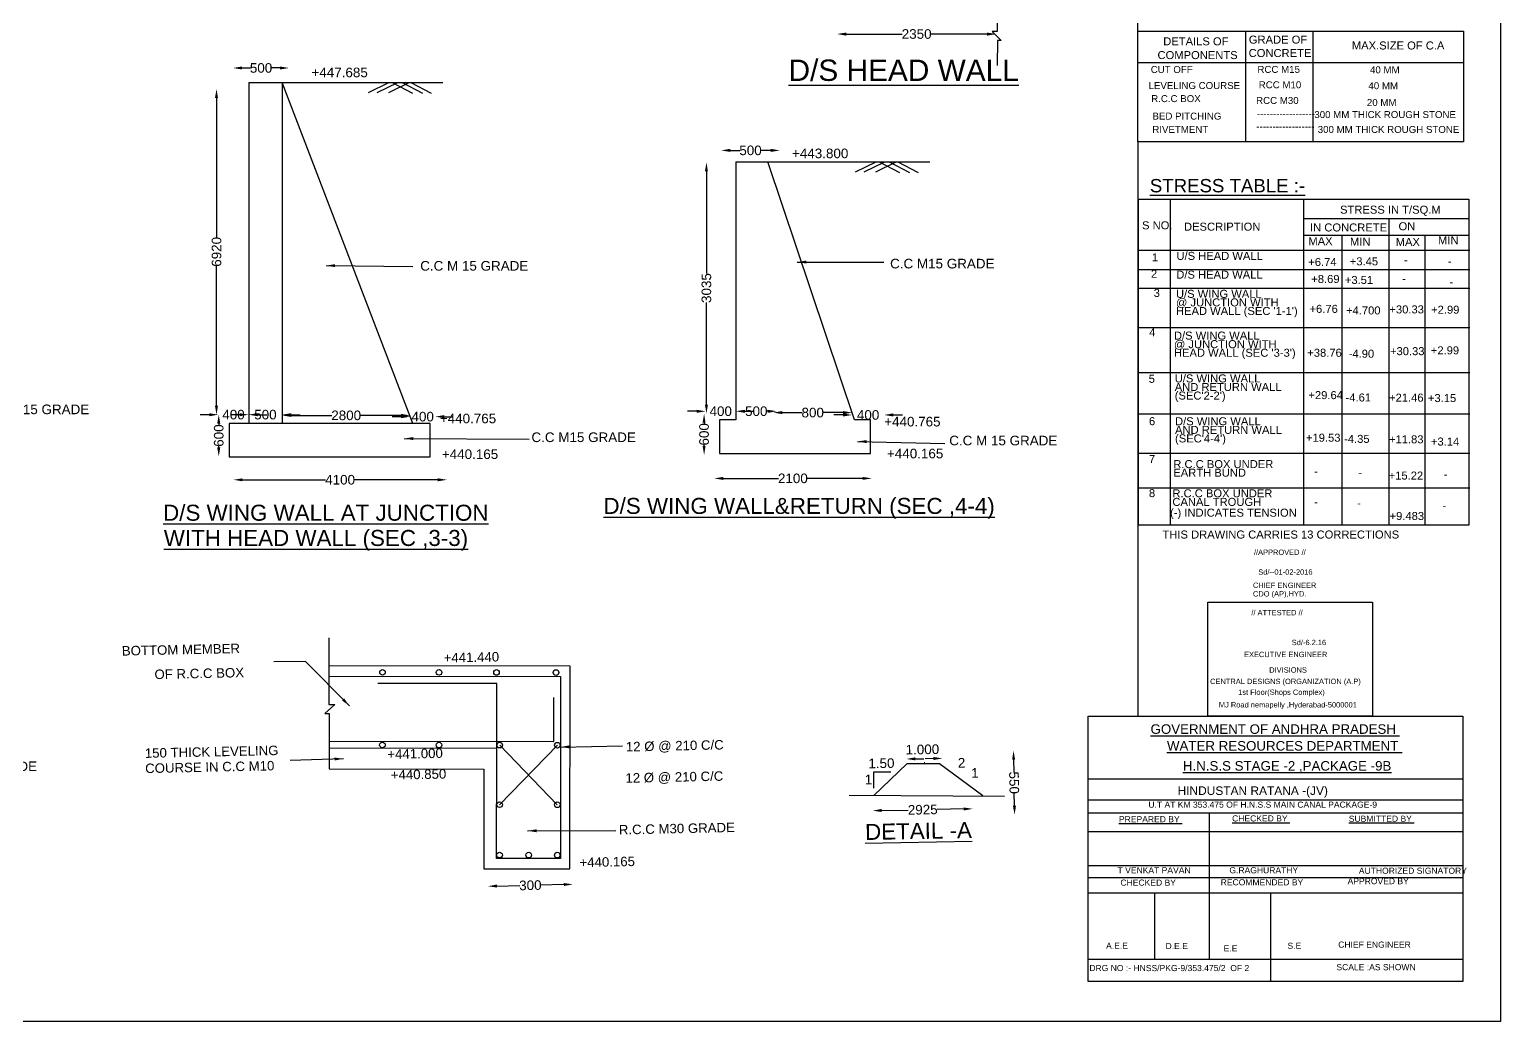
# Model space of a CAD drawing. Header units: millimetres. Extents: x 1717576 to 3438691, y 45591863 to 91207253.
# Drawn here: x 1726162 to 1739948, y 45591863 to 45601155 of the extents above; entities that cross this region are included whole.
import ezdxf

# ---------------------------------------------------------------- set-up
doc = ezdxf.new("R2010")
doc.units = ezdxf.units.MM
doc.header["$MEASUREMENT"] = 0
for name, color, linetype in [('DIMENSION', 7, 'Continuous'), ('DIMENSIONS', 7, 'Continuous'), ('TEXT', 7, 'Continuous')]:
    doc.layers.add(name, color=color, linetype=linetype)
doc.styles.get("Standard").update_dxf_attribs({"font": 'arial.ttf', "height": 90})
doc.dimstyles.get("Standard").update_dxf_attribs({"dimtxt": 100, "dimasz": 85, "dimexe": 0.18, "dimexo": 0.0625, "dimgap": 0.09, "dimtad": 0, "dimdec": 0, "dimzin": 0, "dimdsep": 46, "dimtxsty": 'Standard', "dimcen": 0.09, "dimse1": 1, "dimse2": 1, "dimadec": 0, "dimazin": 0, "dimtfac": 1, "dimtdec": 0, "dimtofl": 0, "dimtmove": 0, "dimatfit": 3, "dimfxl": 1, "dimtolj": 1, "dimtzin": 0, "dimarcsym": 0})

# ---------------------------------------------------------------- blocks, each defined once
blk = doc.blocks.new('*D70')
at = {"layer": 'Defpoints', "color": 0, "transparency": 16777216}
for p in [(1728073, 45596955), (1730073, 45596941), (1730073, 45596937)]:
    blk.add_point(p, dxfattribs=at)
at = {"layer": 'DIMENSION', "color": 0, "lineweight": -2, "transparency": 16777216}
for p, q in [((1728158, 45596937), (1728937, 45596937)), ((1729988, 45596937), (1729209, 45596937))]:
    blk.add_line(p, q, dxfattribs=at)
at = {"layer": 'DIMENSION', "color": 0, "transparency": 16777216}
for points in [[(1728158, 45596951), (1728158, 45596923), (1728073, 45596937)], [(1729988, 45596951), (1729988, 45596923), (1730073, 45596937)]]:
    blk.add_solid(points, dxfattribs=at)
at = {"layer": 'DIMENSION', "color": 0, "transparency": 16777216, "insert": (1729073, 45596937), "char_height": 90, "attachment_point": 5}
blk.add_mtext('\\A1;4100', dxfattribs=at)
blk = doc.blocks.new('*D71')
at = {"layer": 'Defpoints', "color": 0, "transparency": 16777216}
for p in [(1727931, 45597547), (1727936, 45597156), (1727945, 45597156)]:
    blk.add_point(p, dxfattribs=at)
at = {"layer": 'DIMENSION', "color": 0, "lineweight": -2, "transparency": 16777216}
for p, q in [((1727936, 45597462), (1727936, 45597451)), ((1727936, 45597241), (1727936, 45597251))]:
    blk.add_line(p, q, dxfattribs=at)
at = {"layer": 'DIMENSION', "color": 0, "transparency": 16777216}
for points in [[(1727921, 45597462), (1727950, 45597462), (1727936, 45597547)], [(1727921, 45597241), (1727950, 45597241), (1727936, 45597156)]]:
    blk.add_solid(points, dxfattribs=at)
at = {"layer": 'DIMENSION', "color": 0, "transparency": 16777216, "insert": (1727936, 45597351), "char_height": 90, "attachment_point": 5, "rotation": 90}
blk.add_mtext('\\A1;600', dxfattribs=at)
blk = doc.blocks.new('*D75')
at = {"layer": 'Defpoints', "color": 0, "transparency": 16777216}
for p in [(1727931, 45597547), (1728216, 45597547), (1728216, 45597547)]:
    blk.add_point(p, dxfattribs=at)
at = {"layer": 'DIMENSION', "color": 0, "lineweight": -2, "transparency": 16777216}
for p, q in [((1727846, 45597547), (1727761, 45597547)), ((1728301, 45597547), (1728386, 45597547))]:
    blk.add_line(p, q, dxfattribs=at)
at = {"layer": 'DIMENSION', "color": 0, "transparency": 16777216}
for points in [[(1727846, 45597561), (1727846, 45597532), (1727931, 45597547)], [(1728301, 45597561), (1728301, 45597532), (1728216, 45597547)]]:
    blk.add_solid(points, dxfattribs=at)
at = {"layer": 'DIMENSION', "color": 0, "transparency": 16777216, "insert": (1728074, 45597547), "char_height": 90, "attachment_point": 5}
blk.add_mtext('\\A1;400', dxfattribs=at)
blk = doc.blocks.new('*D76')
at = {"layer": 'Defpoints', "color": 0, "transparency": 16777216}
for p in [(1728216, 45597547), (1728530, 45597547), (1728530, 45597547)]:
    blk.add_point(p, dxfattribs=at)
at = {"layer": 'DIMENSION', "color": 0, "lineweight": -2, "transparency": 16777216}
for p, q in [((1728131, 45597547), (1728046, 45597547)), ((1728615, 45597547), (1728700, 45597547))]:
    blk.add_line(p, q, dxfattribs=at)
at = {"layer": 'DIMENSION', "color": 0, "transparency": 16777216}
for points in [[(1728131, 45597561), (1728131, 45597532), (1728216, 45597547)], [(1728615, 45597561), (1728615, 45597532), (1728530, 45597547)]]:
    blk.add_solid(points, dxfattribs=at)
at = {"layer": 'DIMENSION', "color": 0, "transparency": 16777216, "insert": (1728373, 45597547), "char_height": 90, "attachment_point": 5}
blk.add_mtext('\\A1;500', dxfattribs=at)
blk = doc.blocks.new('*D77')
at = {"layer": 'Defpoints', "color": 0, "transparency": 16777216}
for p in [(1728530, 45597547), (1729730, 45597540), (1729730, 45597532)]:
    blk.add_point(p, dxfattribs=at)
at = {"layer": 'DIMENSION', "color": 0, "lineweight": -2, "transparency": 16777216}
for p, q in [((1728615, 45597540), (1728994, 45597540)), ((1729645, 45597540), (1729265, 45597540))]:
    blk.add_line(p, q, dxfattribs=at)
at = {"layer": 'DIMENSION', "color": 0, "transparency": 16777216}
for points in [[(1728615, 45597554), (1728615, 45597526), (1728530, 45597540)], [(1729645, 45597554), (1729645, 45597526), (1729730, 45597540)]]:
    blk.add_solid(points, dxfattribs=at)
at = {"layer": 'DIMENSION', "color": 0, "transparency": 16777216, "insert": (1729130, 45597540), "char_height": 90, "attachment_point": 5}
blk.add_mtext('\\A1;2800', dxfattribs=at)
blk = doc.blocks.new('*D72')
at = {"layer": 'Defpoints', "color": 0, "transparency": 16777216}
for p in [(1729730, 45597540), (1729964, 45597528), (1729964, 45597528)]:
    blk.add_point(p, dxfattribs=at)
at = {"layer": 'DIMENSION', "color": 0, "lineweight": -2, "transparency": 16777216}
for p, q in [((1729645, 45597528), (1729560, 45597528)), ((1730049, 45597528), (1730134, 45597528))]:
    blk.add_line(p, q, dxfattribs=at)
at = {"layer": 'DIMENSION', "color": 0, "transparency": 16777216}
for points in [[(1729645, 45597543), (1729645, 45597514), (1729730, 45597528)], [(1730049, 45597543), (1730049, 45597514), (1729964, 45597528)]]:
    blk.add_solid(points, dxfattribs=at)
at = {"layer": 'DIMENSION', "color": 0, "transparency": 16777216, "insert": (1729847, 45597528), "char_height": 90, "attachment_point": 5}
blk.add_mtext('\\A1;400', dxfattribs=at)
blk = doc.blocks.new('*D73')
at = {"layer": 'Defpoints', "color": 0, "transparency": 16777216}
for p in [(1727915, 45600597), (1727955, 45600597), (1727936, 45597547)]:
    blk.add_point(p, dxfattribs=at)
at = {"layer": 'DIMENSION', "color": 0, "lineweight": -2, "transparency": 16777216}
for p, q in [((1727915, 45600512), (1727915, 45599206)), ((1727915, 45597632), (1727915, 45598937))]:
    blk.add_line(p, q, dxfattribs=at)
at = {"layer": 'DIMENSION', "color": 0, "transparency": 16777216}
for points in [[(1727900, 45600512), (1727929, 45600512), (1727915, 45600597)], [(1727900, 45597632), (1727929, 45597632), (1727915, 45597547)]]:
    blk.add_solid(points, dxfattribs=at)
at = {"layer": 'DIMENSION', "color": 0, "transparency": 16777216, "insert": (1727915, 45599072), "char_height": 90, "attachment_point": 5, "rotation": 90}
blk.add_mtext('\\A1;6920', dxfattribs=at)
blk = doc.blocks.new('*D74')
at = {"layer": 'Defpoints', "color": 0, "transparency": 16777216}
for p in [(1728070, 45600777), (1728594, 45600794), (1728594, 45600788)]:
    blk.add_point(p, dxfattribs=at)
at = {"layer": 'DIMENSION', "color": 0, "lineweight": -2, "transparency": 16777216}
for p, q in [((1728155, 45600794), (1728233, 45600794)), ((1728509, 45600794), (1728432, 45600794))]:
    blk.add_line(p, q, dxfattribs=at)
at = {"layer": 'DIMENSION', "color": 0, "transparency": 16777216}
for points in [[(1728155, 45600808), (1728155, 45600780), (1728070, 45600794)], [(1728509, 45600808), (1728509, 45600780), (1728594, 45600794)]]:
    blk.add_solid(points, dxfattribs=at)
at = {"layer": 'DIMENSION', "color": 0, "transparency": 16777216, "insert": (1728332, 45600794), "char_height": 90, "attachment_point": 5}
blk.add_mtext('\\A1;500', dxfattribs=at)
blk = doc.blocks.new('*D78')
at = {"layer": 'Defpoints', "color": 0, "transparency": 16777216}
for p in [(1732645, 45600050), (1733193, 45600036), (1733193, 45600022)]:
    blk.add_point(p, dxfattribs=at)
at = {"layer": 'DIMENSION', "color": 0, "lineweight": -2, "transparency": 16777216}
for p, q in [((1732730, 45600022), (1732820, 45600022)), ((1733108, 45600022), (1733018, 45600022))]:
    blk.add_line(p, q, dxfattribs=at)
at = {"layer": 'DIMENSION', "color": 0, "transparency": 16777216}
for points in [[(1732730, 45600037), (1732730, 45600008), (1732645, 45600022)], [(1733108, 45600037), (1733108, 45600008), (1733193, 45600022)]]:
    blk.add_solid(points, dxfattribs=at)
at = {"layer": 'DIMENSION', "color": 0, "transparency": 16777216, "insert": (1732919, 45600022), "char_height": 90, "attachment_point": 5}
blk.add_mtext('\\A1;500', dxfattribs=at)
blk = doc.blocks.new('*D79')
at = {"layer": 'Defpoints', "color": 0, "transparency": 16777216}
for p in [(1732519, 45599910), (1732491, 45597556), (1732506, 45597556)]:
    blk.add_point(p, dxfattribs=at)
at = {"layer": 'DIMENSION', "color": 0, "lineweight": -2, "transparency": 16777216}
for p, q in [((1732506, 45599825), (1732506, 45598868)), ((1732506, 45597641), (1732506, 45598598))]:
    blk.add_line(p, q, dxfattribs=at)
at = {"layer": 'DIMENSION', "color": 0, "transparency": 16777216}
for points in [[(1732492, 45599825), (1732520, 45599825), (1732506, 45599910)], [(1732492, 45597641), (1732520, 45597641), (1732506, 45597556)]]:
    blk.add_solid(points, dxfattribs=at)
at = {"layer": 'DIMENSION', "color": 0, "transparency": 16777216, "insert": (1732506, 45598733), "char_height": 90, "attachment_point": 5, "rotation": 90}
blk.add_mtext('\\A1;3035', dxfattribs=at)
blk = doc.blocks.new('*D83')
at = {"layer": 'Defpoints', "color": 0, "transparency": 16777216}
for p in [(1732499, 45597599), (1732782, 45597579), (1732782, 45597579)]:
    blk.add_point(p, dxfattribs=at)
at = {"layer": 'DIMENSION', "color": 0, "lineweight": -2, "transparency": 16777216}
for p, q in [((1732414, 45597579), (1732329, 45597579)), ((1732867, 45597579), (1732952, 45597579))]:
    blk.add_line(p, q, dxfattribs=at)
at = {"layer": 'DIMENSION', "color": 0, "transparency": 16777216}
for points in [[(1732414, 45597593), (1732414, 45597564), (1732499, 45597579)], [(1732867, 45597593), (1732867, 45597564), (1732782, 45597579)]]:
    blk.add_solid(points, dxfattribs=at)
at = {"layer": 'DIMENSION', "color": 0, "transparency": 16777216, "insert": (1732640, 45597579), "char_height": 90, "attachment_point": 5}
blk.add_mtext('\\A1;400', dxfattribs=at)
blk = doc.blocks.new('*D80')
at = {"layer": 'Defpoints', "color": 0, "transparency": 16777216}
for p in [(1732782, 45597579), (1733165, 45597580), (1733165, 45597579)]:
    blk.add_point(p, dxfattribs=at)
at = {"layer": 'DIMENSION', "color": 0, "lineweight": -2, "transparency": 16777216}
for p, q in [((1732867, 45597579), (1732874, 45597579)), ((1733080, 45597579), (1733072, 45597579))]:
    blk.add_line(p, q, dxfattribs=at)
at = {"layer": 'DIMENSION', "color": 0, "transparency": 16777216}
for points in [[(1732867, 45597593), (1732867, 45597564), (1732782, 45597579)], [(1733080, 45597593), (1733080, 45597564), (1733165, 45597579)]]:
    blk.add_solid(points, dxfattribs=at)
at = {"layer": 'DIMENSION', "color": 0, "transparency": 16777216, "insert": (1732973, 45597579), "char_height": 90, "attachment_point": 5}
blk.add_mtext('\\A1;500', dxfattribs=at)
blk = doc.blocks.new('*D84')
at = {"layer": 'Defpoints', "color": 0, "transparency": 16777216}
for p in [(1733133, 45597573), (1733871, 45597566), (1733871, 45597566)]:
    blk.add_point(p, dxfattribs=at)
at = {"layer": 'DIMENSION', "color": 0, "lineweight": -2, "transparency": 16777216}
for p, q in [((1733218, 45597566), (1733402, 45597566)), ((1733786, 45597566), (1733601, 45597566))]:
    blk.add_line(p, q, dxfattribs=at)
at = {"layer": 'DIMENSION', "color": 0, "transparency": 16777216}
for points in [[(1733218, 45597581), (1733218, 45597552), (1733133, 45597566)], [(1733786, 45597581), (1733786, 45597552), (1733871, 45597566)]]:
    blk.add_solid(points, dxfattribs=at)
at = {"layer": 'DIMENSION', "color": 0, "transparency": 16777216, "insert": (1733502, 45597566), "char_height": 90, "attachment_point": 5}
blk.add_mtext('\\A1;800', dxfattribs=at)
blk = doc.blocks.new('*D85')
at = {"layer": 'Defpoints', "color": 0, "transparency": 16777216}
for p in [(1733871, 45597566), (1734172, 45597544), (1734172, 45597437)]:
    blk.add_point(p, dxfattribs=at)
at = {"layer": 'DIMENSION', "color": 0, "lineweight": -2, "transparency": 16777216}
for p, q in [((1733786, 45597544), (1733701, 45597544)), ((1734257, 45597544), (1734342, 45597544))]:
    blk.add_line(p, q, dxfattribs=at)
at = {"layer": 'DIMENSION', "color": 0, "transparency": 16777216}
for points in [[(1733786, 45597559), (1733786, 45597530), (1733871, 45597544)], [(1734257, 45597559), (1734257, 45597530), (1734172, 45597544)]]:
    blk.add_solid(points, dxfattribs=at)
at = {"layer": 'DIMENSION', "color": 0, "transparency": 16777216, "insert": (1734021, 45597544), "char_height": 90, "attachment_point": 5}
blk.add_mtext('\\A1;400', dxfattribs=at)
blk = doc.blocks.new('*D81')
at = {"layer": 'Defpoints', "color": 0, "transparency": 16777216}
for p in [(1732506, 45597556), (1732484, 45597169), (1732515, 45597169)]:
    blk.add_point(p, dxfattribs=at)
at = {"layer": 'DIMENSION', "color": 0, "lineweight": -2, "transparency": 16777216}
for p, q in [((1732484, 45597471), (1732484, 45597462)), ((1732484, 45597254), (1732484, 45597263))]:
    blk.add_line(p, q, dxfattribs=at)
at = {"layer": 'DIMENSION', "color": 0, "transparency": 16777216}
for points in [[(1732470, 45597471), (1732498, 45597471), (1732484, 45597556)], [(1732470, 45597254), (1732498, 45597254), (1732484, 45597169)]]:
    blk.add_solid(points, dxfattribs=at)
at = {"layer": 'DIMENSION', "color": 0, "transparency": 16777216, "insert": (1732484, 45597363), "char_height": 90, "attachment_point": 5, "rotation": 90}
blk.add_mtext('\\A1;600', dxfattribs=at)
blk = doc.blocks.new('*D82')
at = {"layer": 'Defpoints', "color": 0, "transparency": 16777216}
for p in [(1732578, 45596960), (1734055, 45596950), (1734055, 45596934)]:
    blk.add_point(p, dxfattribs=at)
at = {"layer": 'DIMENSION', "color": 0, "lineweight": -2, "transparency": 16777216}
for p, q in [((1732663, 45596950), (1733181, 45596950)), ((1733970, 45596950), (1733451, 45596950))]:
    blk.add_line(p, q, dxfattribs=at)
at = {"layer": 'DIMENSION', "color": 0, "transparency": 16777216}
for points in [[(1732663, 45596964), (1732663, 45596936), (1732578, 45596950)], [(1733970, 45596964), (1733970, 45596936), (1734055, 45596950)]]:
    blk.add_solid(points, dxfattribs=at)
at = {"layer": 'DIMENSION', "color": 0, "transparency": 16777216, "insert": (1733316, 45596950), "char_height": 90, "attachment_point": 5}
blk.add_mtext('\\A1;2100', dxfattribs=at)
blk = doc.blocks.new('*D91')
at = {"layer": 'Defpoints', "color": 0, "transparency": 16777216}
for p in [(1730457, 45593148), (1731255, 45593148), (1731255, 45593142)]:
    blk.add_point(p, dxfattribs=at)
at = {"layer": 'DIMENSION', "color": 0, "lineweight": -2, "transparency": 16777216}
for p, q in [((1730543, 45593132), (1730757, 45593137)), ((1731170, 45593146), (1730955, 45593141))]:
    blk.add_line(p, q, dxfattribs=at)
at = {"layer": 'DIMENSION', "color": 0, "transparency": 16777216}
for points in [[(1730542, 45593146), (1730543, 45593118), (1730458, 45593130)], [(1731169, 45593160), (1731170, 45593132), (1731255, 45593148)]]:
    blk.add_solid(points, dxfattribs=at)
at = {"layer": 'DIMENSION', "color": 0, "transparency": 16777216, "insert": (1730856, 45593139), "char_height": 90, "attachment_point": 5, "rotation": 1.2401}
blk.add_mtext('\\A1;300', dxfattribs=at)
blk = doc.blocks.new('*D92')
at = {"layer": 'Defpoints', "color": 0, "transparency": 16777216}
for p in [(1734062, 45593869), (1735002, 45593861), (1735002, 45593855)]:
    blk.add_point(p, dxfattribs=at)
at = {"layer": 'DIMENSION', "color": 0, "lineweight": -2, "transparency": 16777216}
for p, q in [((1734148, 45593840), (1734397, 45593844)), ((1734917, 45593854), (1734668, 45593849))]:
    blk.add_line(p, q, dxfattribs=at)
at = {"layer": 'DIMENSION', "color": 0, "transparency": 16777216}
for points in [[(1734147, 45593854), (1734148, 45593826), (1734063, 45593838)], [(1734917, 45593868), (1734918, 45593840), (1735002, 45593855)]]:
    blk.add_solid(points, dxfattribs=at)
at = {"layer": 'DIMENSION', "color": 0, "transparency": 16777216, "insert": (1734533, 45593847), "char_height": 90, "attachment_point": 5, "rotation": 1.0462}
blk.add_mtext('\\A1;2925', dxfattribs=at)
blk = doc.blocks.new('*D93')
at = {"layer": 'Defpoints', "color": 0, "transparency": 16777216}
for p in [(1734379, 45594345), (1734718, 45594340), (1734718, 45594328)]:
    blk.add_point(p, dxfattribs=at)
at = {"layer": 'DIMENSION', "color": 0, "lineweight": -2, "transparency": 16777216}
for p, q in [((1734465, 45594323), (1734543, 45594325)), ((1734634, 45594326), (1734556, 45594325))]:
    blk.add_line(p, q, dxfattribs=at)
at = {"layer": 'DIMENSION', "color": 0, "transparency": 16777216}
for points in [[(1734465, 45594338), (1734465, 45594309), (1734380, 45594322)], [(1734633, 45594341), (1734634, 45594312), (1734718, 45594328)]]:
    blk.add_solid(points, dxfattribs=at)
at = {"layer": 'DIMENSION', "color": 0, "transparency": 16777216, "insert": (1734549, 45594325), "char_height": 90, "attachment_point": 5, "rotation": 1.0462}
blk.add_mtext('\\A1;.', dxfattribs=at)
blk = doc.blocks.new('*D94')
at = {"layer": 'Defpoints', "color": 0, "transparency": 16777216}
for p in [(1735386, 45594401), (1735394, 45593800), (1735394, 45593800)]:
    blk.add_point(p, dxfattribs=at)
at = {"layer": 'DIMENSION', "color": 0, "lineweight": -2, "transparency": 16777216}
for p, q in [((1735385, 45594316), (1735387, 45594199)), ((1735393, 45593885), (1735390, 45594001))]:
    blk.add_line(p, q, dxfattribs=at)
at = {"layer": 'DIMENSION', "color": 0, "transparency": 16777216}
for points in [[(1735399, 45594316), (1735371, 45594315), (1735383, 45594401)], [(1735407, 45593885), (1735378, 45593884), (1735394, 45593800)]]:
    blk.add_solid(points, dxfattribs=at)
at = {"layer": 'DIMENSION', "color": 0, "transparency": 16777216, "insert": (1735389, 45594100), "char_height": 90, "attachment_point": 5, "rotation": 271.0462}
blk.add_mtext('\\A1;550', dxfattribs=at)
blk = doc.blocks.new('*D127')
at = {"layer": 'Defpoints', "color": 0, "transparency": 16777216}
for p in [(1733731, 45601208), (1735221, 45601200), (1735221, 45601112)]:
    blk.add_point(p, dxfattribs=at)
at = {"layer": 'DIMENSION', "color": 0, "lineweight": -2, "transparency": 16777216}
for p, q in [((1733816, 45601112), (1734341, 45601112)), ((1735136, 45601112), (1734611, 45601112))]:
    blk.add_line(p, q, dxfattribs=at)
at = {"layer": 'DIMENSION', "color": 0, "transparency": 16777216}
for points in [[(1733816, 45601126), (1733816, 45601097), (1733731, 45601112)], [(1735136, 45601126), (1735136, 45601097), (1735221, 45601112)]]:
    blk.add_solid(points, dxfattribs=at)
at = {"layer": 'DIMENSION', "color": 0, "transparency": 16777216, "insert": (1734476, 45601112), "char_height": 90, "attachment_point": 5}
blk.add_mtext('\\A1;2350', dxfattribs=at)

msp = doc.modelspace()

# ---------------------------------------------------------------- linework, layer by layer
at = {"layer": 'DIMENSION'}
for points in [[(1739948, 45591862.8), (1717576.1, 45591862.8), (1717576.1, 45607187.9), (1739948, 45607187.9)], [(1736547.5, 45601138), (1739600.1, 45601138), (1739600.1, 45600101.6), (1736547.5, 45600101.6)], [(1736547.5, 45601138), (1739600.1, 45601138), (1739600.1, 45600843.6), (1736547.5, 45600843.6)], [(1737205.4, 45595791.9), (1738747.8, 45595791.9), (1738747.8, 45594722.8), (1737205.4, 45594722.8)]]:
    msp.add_lwpolyline(points, close=True, dxfattribs=at)
for points in [[(1736547.5, 45601138), (1736547.5, 45607187.9)], [(1735229.9, 45601505.2), (1735230.2, 45601134.3), (1735184.5, 45601134.3), (1735267.1, 45601051.8), (1735232.8, 45601050.1), (1735229.5, 45600817.6)], [(1737558.4, 45601138), (1737558.4, 45600101.6)], [(1738187.5, 45601138), (1738187.5, 45600101.6)], [(1736547.5, 45600101.6), (1736547.5, 45594722.8)]]:
    msp.add_lwpolyline(points, dxfattribs=at)
at = {"layer": 'DIMENSION', "color": 0}
for points in [[(1728216.4, 45600658.6), (1728216.4, 45597463.4), (1728034.6, 45597463.4), (1728034.6, 45597152.4), (1729917.5, 45597152.4), (1729917.5, 45597463.4), (1728216.4, 45597463.4)], [(1728216.4, 45600658.6), (1730034.7, 45600658.6)], [(1729756, 45597463.4), (1728529.5, 45600658.6)], [(1728529.5, 45600658.6), (1728529.5, 45597463.4)], [(1729338.3, 45600564.5), (1729530.9, 45600658.6)], [(1729420.3, 45600564.5), (1729613, 45600658.6)], [(1729528.2, 45600564.5), (1729720.8, 45600658.6)], [(1729561.9, 45600658.6), (1729752.5, 45600557.2)], [(1729654, 45600658.6), (1729844.5, 45600557.2)], [(1729735.9, 45600658.6), (1729926.5, 45600557.2)], [(1732781.5, 45599915.6), (1732781.5, 45597497.1), (1732628.7, 45597497.1), (1732628.7, 45597182.4), (1734042.2, 45597182.4), (1734042.2, 45597497.1), (1733894.1, 45597497.1), (1733082.2, 45599915.6)], [(1732781.5, 45599915.6), (1734598.9, 45599915.6)], [(1733902.5, 45599821.5), (1734095.1, 45599915.6)], [(1733984.6, 45599821.5), (1734177.2, 45599915.6)], [(1734092.4, 45599821.5), (1734285.1, 45599915.6)], [(1734126.1, 45599915.6), (1734316.7, 45599814.2)], [(1734218.2, 45599915.6), (1734408.7, 45599814.2)], [(1734300.2, 45599915.6), (1734490.7, 45599814.2)], [(1736850.7, 45599566.4), (1736850.7, 45596512.9)], [(1738102.1, 45599566.4), (1738102.1, 45596512.9)], [(1738102.1, 45599383.7), (1739649.2, 45599383.7)], [(1738902.3, 45599383.7), (1738902.3, 45596512.9)], [(1738102.1, 45599227.5), (1739649.2, 45599227.5)], [(1738461.1, 45599227.5), (1738461.1, 45596512.9)], [(1739240.4, 45596512.9), (1739240.4, 45599227.5)], [(1736555.1, 45599089.2), (1739659.6, 45599089.2)], [(1736555.1, 45598907.6), (1739659.6, 45598907.6)], [(1736555.1, 45598731.9), (1739659.6, 45598731.9)], [(1736555.1, 45598362.8), (1739659.6, 45598362.8)], [(1736555.1, 45597941), (1739659.6, 45597941)], [(1736555.1, 45597554.4), (1739659.6, 45597554.4)], [(1736555.1, 45597185.3), (1739659.6, 45597185.3)], [(1736555.1, 45596861.3), (1739659.6, 45596861.3)], [(1728968.1, 45595455.5), (1728967.4, 45594832.2), (1729022.8, 45594832.2), (1728930.1, 45594748.4), (1728970.9, 45594748.4), (1728970.4, 45594228.5), (1730421.4, 45594226.9), (1730420.5, 45593294.6), (1731226.6, 45593293.8), (1731228.6, 45595191.7), (1728967.8, 45595194.1)], [(1728967.7, 45595096.4), (1731139.3, 45595094.1), (1731137.5, 45593390.1), (1730540, 45593390.7), (1730541.1, 45594420.6), (1728970.6, 45594422.3)], [(1730541.1, 45594420.6), (1730541.8, 45595028.8), (1729425.6, 45595029.9)], [(1728970.7, 45594488.4), (1731074.4, 45594486.2), (1731074.8, 45594897.2)], [(1731109.1, 45594451.2), (1730567.9, 45593894.1)], [(1730568.5, 45594451.8), (1731108.5, 45593893.5)], [(1730571.6, 45594420.6), (1730571.6, 45594420.6)], [(1735097.3, 45593976.3), (1734688.6, 45594276.2), (1734383.8, 45594277.6), (1734075.1, 45593980.9)], [(1734074.9, 45594049.8), (1734074.9, 45594202.3), (1734235.1, 45594202.3)], [(1733844.6, 45593981.9), (1735299.4, 45593975.4)], [(1730571, 45593862.8), (1730571, 45593862.8)], [(1730570.5, 45593391), (1730570.5, 45593391)], [(1730843.6, 45593390.8), (1730843.6, 45593390.8)], [(1737790.4, 45593068.2), (1737790.4, 45592238.9)]]:
    msp.add_lwpolyline(points, dxfattribs=at)
msp.add_lwpolyline([(1736555.1, 45599566.4), (1739649.2, 45599566.4), (1739649.2, 45596512.9), (1736555.1, 45596512.9)], close=True, dxfattribs=at)
for centre in [(1729470.2, 45595133.6), (1730000.1, 45595133), (1730538.8, 45595132.4), (1731096.5, 45595131.8), (1729469.5, 45594453), (1729999.4, 45594452.4), (1730568.5, 45594451.8), (1731109.1, 45594451.2), (1730567.9, 45593894.1), (1731108.5, 45593893.5), (1730567.4, 45593422.3), (1730840.5, 45593422), (1731108, 45593421.7)]:
    msp.add_circle(centre, 26.3, dxfattribs=at)
at = {"layer": 'DIMENSIONS', "color": 0}
for points in [[(1736082.6, 45594136.5), (1739592.9, 45594136.5)], [(1736082.6, 45593938.9), (1739592.9, 45593938.9)], [(1736082.6, 45593817.8), (1739592.9, 45593817.8)], [(1737217.3, 45593817.8), (1737217.3, 45592447.1)], [(1736082.6, 45593642.5), (1739592.9, 45593642.5)], [(1736082.6, 45593324.6), (1739592.9, 45593324.6)], [(1736082.6, 45593211.4), (1739592.9, 45593211.4)], [(1736082.6, 45593068.2), (1739592.9, 45593068.2)], [(1736706.9, 45592447.1), (1736706.9, 45593068.2)], [(1736082.6, 45592447.1), (1739592.9, 45592447.1)]]:
    msp.add_lwpolyline(points, dxfattribs=at)
at = {"layer": 'TEXT', "color": 0}
msp.add_lwpolyline([(1736082.6, 45594722.8), (1739592.9, 45594722.8), (1739592.9, 45592238.9), (1736082.6, 45592238.9)], close=True, dxfattribs=at)

# ---------------------------------------------------------------- texts
at = {"layer": 'DIMENSION'}
for s, height, p in [('DETAILS OF ', 75, (1736786.8, 45601006.4)), ('GRADE OF ', 75, (1737588.9, 45601022.3)), ('MAX.SIZE OF C.A ', 75, (1738554.3, 45600967.3)), ('%%UD/S HEAD WALL', 200, (1733275.6, 45600673)), ('COMPONENTS', 75, (1736733.2, 45600877.4)), ('CONCRETE', 75, (1737587.2, 45600896.6)), ('CUT OFF ', 65, (1736669.6, 45600747.4)), ('RCC M15', 65, (1737669.1, 45600748.4)), ('40 MM', 65, (1738724.6, 45600744.5)), ('LEVELING COURSE', 65, (1736649.3, 45600596.9)), ('RCC M10', 65, (1737681.4, 45600604.1)), ('40 MM', 65, (1738709.9, 45600595.3)), ('R.C.C BOX', 65, (1736673.8, 45600474.6)), ('RCC M30', 65, (1737656.9, 45600457.3)), ('20 MM', 65, (1738695.2, 45600438.7)), ('BED PITCHING ', 65, (1736686, 45600310.7)), ('------------------', 65, (1737664.2, 45600332.5)), ('300 MM THICK ROUGH STONE', 65, (1738202.8, 45600325.2)), (' RIVETMENT', 65, (1736659.1, 45600186)), ('------------------', 65, (1737659.3, 45600215.1)), ('300 MM THICK ROUGH STONE', 65, (1738234.6, 45600185.8)), ('THIS DRAWING CARRIES 13 CORRECTIONS ', 75, (1736779.7, 45596387)), ('//APPROVED //', 50, (1737637, 45596233.5)), ('Sd/--01-02-2016', 50, (1737677.2, 45596048)), ('CHIEF ENGINEER', 50, (1737627.7, 45595924.3)), ('CDO (AP),HYD.', 50, (1737627.7, 45595844)), ('// ATTESTED //', 50, (1737612.6, 45595668.1)), ('Sd/-6.2.16', 50, (1737991.1, 45595388.5)), ('EXECUTIVE ENGINEER ', 50, (1737544, 45595276.1)), ('CENTRAL DESIGNS (ORGANIZATION (A.P)', 50, (1737225.8, 45595024)), ('DIVISIONS', 50, (1737779.9, 45595130.8)), ('1st Floor(Shops Complex)', 50, (1737489.1, 45594922.5)), ('MJ Road nemapelly ,Hyderabad-5000001', 50, (1737308.1, 45594804.7))]:
    msp.add_text(s, height=height, dxfattribs=at).set_placement(p)
at = {"layer": 'DIMENSION', "color": 0}
for s, height, p in [('+447.685', 90, (1728804.9, 45600707.3)), ('+443.800', 90, (1733308, 45599949.2)), ('%%USTRESS TABLE :-', 125, (1736661.1, 45599629.3)), ('STRESS IN T/SQ.M', 75, (1738443.7, 45599429.5)), ('S NO.', 75, (1736588.2, 45599283)), ('DESCRIPTION ', 75, (1736981.4, 45599270.4)), ('IN CONCRETE ', 75, (1738162.4, 45599263)), ('ON ', 75, (1738991.7, 45599274.1)), ('MAX', 75, (1738147, 45599134.3)), ('MIN', 75, (1738536.3, 45599129.7)), ('MAX', 75, (1738965.2, 45599127.3)), ('MIN', 75, (1739361.4, 45599143.6)), ('1', 75, (1736680.9, 45598982.9)), ('U/S HEAD WALL', 75, (1736910.6, 45598996.8)), ('C.C M 15 GRADE', 90, (1729823.7, 45598896)), ('C.C M15 GRADE', 90, (1734227.1, 45598916.9)), ('+6.74', 75, (1738146, 45598939.7)), ('+3.45', 75, (1738535, 45598945.6)), ('-', 75, (1739042.9, 45598959.1)), ('-', 75, (1739452.2, 45598947.3)), ('2', 75, (1736671.5, 45598829.2)), ('D/S HEAD WALL', 75, (1736909.1, 45598821.3)), ('+8.69', 75, (1738174.1, 45598780.4)), ('+3.51', 75, (1738488.8, 45598771.5)), ('-', 75, (1739025.2, 45598783.4)), ('-', 75, (1739470, 45598753.8)), ('3', 75, (1736697.2, 45598649.9)), ('U/S WING WALL ', 75, (1736906.2, 45598641.4)), ('@ JUNCTION WITH ', 75, (1736906.2, 45598561.1)), ("HEAD WALL (SEC '1-1')", 75, (1736906.2, 45598480.8)), ('+6.76', 75, (1738157.7, 45598500.5)), ('+4.700', 75, (1738499.6, 45598485.8)), ('+30.33', 75, (1738906.2, 45598495.4)), ('+2.99', 75, (1739297, 45598492.5)), ('4', 75, (1736655.2, 45598281.6)), ('@ JUNCTION WITH ', 75, (1736887.1, 45598169.8)), ('D/S WING WALL ', 75, (1736887.1, 45598250.2)), ("HEAD WALL (SEC '3-3')", 75, (1736887.1, 45598089.5)), ('+38.76', 75, (1738136.4, 45598089.3)), ('-4.90', 75, (1738524.7, 45598080.4)), ('+30.33', 75, (1738911.7, 45598104.3)), ('+2.99', 75, (1739294.4, 45598111.9)), ('5', 75, (1736650.6, 45597845.6)), ('AND RETURN WALL ', 75, (1736894.5, 45597768.8)), ('U/S WING WALL ', 75, (1736894.5, 45597849.1)), ("(SEC'2-2')", 75, (1736894.5, 45597688.5)), ('+29.64', 75, (1738147.4, 45597692.7)), ('-4.61', 75, (1738495.2, 45597670.6)), ('+21.46', 75, (1738902.8, 45597669.1)), ('+3.15', 75, (1739267.2, 45597665)), ('C.C M15 GRADE', 90, (1725744, 45597551.7)), ('+440.765', 90, (1730007.8, 45597466.4)), ('+440.765', 90, (1734172.1, 45597436.8)), ('6', 75, (1736652.9, 45597448.6)), ('AND RETURN WALL ', 75, (1736897.4, 45597367.4)), ('D/S WING WALL ', 75, (1736897.4, 45597447.7)), ('C.C M15 GRADE', 90, (1730866.2, 45597290.5)), ('C.C M 15 GRADE', 90, (1734781.5, 45597259.8)), ("(SEC'4-4')", 75, (1736897.4, 45597287.1)), ('+19.53', 75, (1738124.3, 45597293.8)), ('-4.35', 75, (1738482, 45597282.7)), ('+11.83', 75, (1738902.3, 45597278.3)), ('+3.14', 75, (1739295.4, 45597257.7)), ('+440.165', 90, (1730026.8, 45597132)), ('+440.165', 90, (1734198, 45597138)), ('7', 75, (1736652.9, 45597094.6)), ('R.C.C BOX UNDER ', 75, (1736881.3, 45597046.4)), ('EARTH BUND ', 75, (1736881.3, 45596966.1)), ('-', 75, (1738202, 45596978.9)), ('-', 75, (1738614.6, 45596965.6)), ('+15.22', 75, (1738899.4, 45596939.1)), ('8', 75, (1736652.9, 45596774.8)), ('R.C.C BOX UNDER ', 75, (1736872.5, 45596772.9)), ('-', 75, (1739414.8, 45596950.9)), ('%%UD/S WING WALL AT JUNCTION', 150, (1727414.1, 45596553.6)), ('%%UD/S WING WALL&RETURN (SEC ,4-4)', 150, (1731541, 45596617.4)), ('CANAL TROUGH ', 75, (1736872.5, 45596692.6)), ('-', 75, (1738200.5, 45596693.2)), ('-', 75, (1738604.3, 45596681.5)), ('(-) INDICATES TENSION ', 75, (1736850.7, 45596591.6)), ('+9.483', 75, (1738907.9, 45596560.7)), ('-', 75, (1739404.5, 45596659.4)), ('%%UWITH HEAD WALL (SEC ,3-3)', 150, (1727420.7, 45596317.2)), ('300 THICK ROUGH STONE SIDE', 90, (1724312, 45594208.6))]:
    msp.add_text(s, height=height, dxfattribs=at).set_placement(p)
for s, height, rotation, p in [('BOTTOM MEMBER', 88.643, 1.24011, (1727028.3, 45595290.2)), ('+441.440', 88.64, 1.24011, (1730044.5, 45595224.9)), ('OF R.C.C BOX', 88.643, 1.24011, (1727334.4, 45595070.1)), ('150 THICK LEVELING', 88.643, 1.24011, (1727244, 45594332.1)), ('+441.000', 88.64, 1.24011, (1729516.8, 45594321.9)), ('12 Ø @ 210 C/C', 88.643, 1.24011, (1731751.8, 45594392)), ('1.000', 90, 1.04624, (1734373.3, 45594363.8)), ('COURSE IN C.C M10', 88.643, 1.24011, (1727247.1, 45594189.7)), ('+440.850', 88.64, 1.24011, (1729549.1, 45594127.8)), ('1.50', 90, 1.04624, (1734024.2, 45594234.8)), ('2', 90, 1.04624, (1734862.4, 45594241)), ('1', 90, 1.04624, (1734987.4, 45594146)), ('12 Ø @ 210 C/C', 88.643, 1.24011, (1731747.9, 45594099)), ('1', 90, 1.04624, (1733990.3, 45594084.5)), ('R.C.C M30 GRADE', 88.643, 1.24011, (1731686.3, 45593614.6)), ('%%UDETAIL -A', 150, 1.04624, (1733993.7, 45593563.5)), ('+440.165', 88.64, 1.24011, (1731317.3, 45593308.5))]:
    msp.add_text(s, height=height, rotation=rotation, dxfattribs=at).set_placement(p)
at = {"layer": 'TEXT', "color": 0}
for s, height, p in [('%%UGOVERNMENT OF ANDHRA PRADESH ', 89.254, (1736667.8, 45594557.6)), ('%%UWATER RESOURCES DEPARTMENT ', 89.254, (1736821.6, 45594400.8)), ('%%UH.N.S.S STAGE -2 ,PACKAGE -9B', 89.254, (1736970.8, 45594213.1)), ('HINDUSTAN RATANA -(JV)', 80, (1736921.1, 45593985.3)), ('U.T AT KM 353.475 OF H.N.S.S MAIN CANAL PACKAGE-9', 57.273, (1736647.6, 45593866)), ('%%UPREPARED BY ', 57.273, (1736371.8, 45593729.6)), ('%%UCHECKED BY ', 57.273, (1737432.2, 45593736.8)), ('%%USUBMITTED BY ', 57.273, (1738525.5, 45593734.1)), ('T VENKAT PAVAN ', 57.273, (1736358.5, 45593251.5)), ('G.RAGHURATHY', 57.273, (1737406.6, 45593251.5)), ('AUTHORIZED SIGNATORY', 57.273, (1738619.7, 45593246.8)), ('CHECKED BY ', 57.273, (1736385.6, 45593135.7)), ('RECOMMENDED BY ', 57.273, (1737325.1, 45593138.4)), ('APPROVED BY ', 57.273, (1738514.5, 45593149.4)), ('A.E.E ', 57.27, (1736251.1, 45592544)), ('D.E.E ', 57.27, (1736808.7, 45592541.3)), ('E.E ', 57.27, (1737352.6, 45592519.3)), ('S.E ', 57.27, (1737951.4, 45592544)), ('CHIEF ENGINEER ', 57.273, (1738426.7, 45592555)), ('DRG NO :- HNSS/PKG-9/353.475/2  OF 2', 57.273, (1736094.5, 45592335.4)), ('SCALE :AS SHOWN', 57.273, (1738409.8, 45592343.9))]:
    msp.add_text(s, height=height, dxfattribs=at).set_placement(p)

# ---------------------------------------------------------------- dimensions: what is measured, and where the dimension line sits
at = {"layer": 'DIMENSION'}
dim = msp.add_linear_dim(base=(1735221, 45601111.5), p1=(1733731.1, 45601208.3), p2=(1735221, 45601199.7), text='2350', dimstyle='Standard', dxfattribs=at)
dim.commit()
dim.dimension.update_dxf_attribs({"geometry": '*D127', "text_midpoint": (1734476, 45601111.5)})
at = {"layer": 'DIMENSION', "color": 0}
for base, p1, p2, text, picture, middle in [((1728594.3, 45600794.1), (1728070.3, 45600776.8), (1728594.3, 45600788.3), '500', '*D74', (1728332.3, 45600794.1)), ((1733192.8, 45600022.4), (1732645, 45600050.5), (1733192.8, 45600036.5), '500', '*D78', (1732918.9, 45600022.4)), ((1728216.4, 45597546.5), (1727931, 45597546.5), (1728216.4, 45597546.5), '400', '*D75', (1728073.7, 45597546.5)), ((1728529.5, 45597546.5), (1728216.4, 45597546.5), (1728529.5, 45597546.5), '500', '*D76', (1728373, 45597546.5)), ((1729729.6, 45597539.7), (1728529.5, 45597546.5), (1729729.6, 45597532.2), '2800', '*D77', (1729129.6, 45597539.7)), ((1729963.7, 45597528.4), (1729729.6, 45597539.7), (1729963.7, 45597528.4), '400', '*D72', (1729846.7, 45597528.4)), ((1732781.5, 45597578.6), (1732498.9, 45597598.9), (1732781.5, 45597578.6), '400', '*D83', (1732640.2, 45597578.6)), ((1733164.5, 45597578.6), (1732781.5, 45597578.6), (1733164.5, 45597580.3), '500', '*D80', (1732973, 45597578.6)), ((1733870.8, 45597566.5), (1733132.9, 45597573.3), (1733870.8, 45597566.5), '800', '*D84', (1733501.8, 45597566.5)), ((1734172.1, 45597544.5), (1733870.8, 45597566.5), (1734172.1, 45597436.8), '400', '*D85', (1734021.4, 45597544.5)), ((1730073.1, 45596936.7), (1728072.6, 45596955.2), (1730073.1, 45596941.3), '4100', '*D70', (1729072.9, 45596936.7)), ((1734055.1, 45596950), (1732577.7, 45596960.4), (1734055.1, 45596934.4), '2100', '*D82', (1733316.4, 45596950))]:
    dim = msp.add_linear_dim(base=base, p1=p1, p2=p2, text=text, dimstyle='Standard', override={"dimtxt": 90}, dxfattribs=at)
    dim.commit()
    dim.dimension.update_dxf_attribs({"geometry": picture, "text_midpoint": middle})
for base, p1, p2, angle, text, picture, middle in [((1727914.7, 45600597.3), (1727935.5, 45597546.5), (1727955, 45600597.3), 90, '6920', '*D73', (1727914.7, 45599071.9)), ((1732506, 45597556.4), (1732518.6, 45599910.2), (1732491, 45597556.4), 90, '3035', '*D79', (1732506, 45598733.3)), ((1727935.5, 45597155.7), (1727931, 45597546.5), (1727944.6, 45597155.7), 90, '600', '*D71', (1727935.5, 45597351.1)), ((1732484, 45597169), (1732506, 45597556.4), (1732515.2, 45597169), 90, '600', '*D81', (1732484, 45597362.7)), ((1734718.5, 45594328), (1734379.4, 45594345.1), (1734718.3, 45594340.2), 1.04624, '.', '*D93', (1734549.1, 45594324.9)), ((1735394.1, 45593799.7), (1735386, 45594400.7), (1735394.1, 45593799.7), 91.04624, '550', '*D94', (1735388.6, 45594100.1)), ((1735002.3, 45593855.4), (1734062.2, 45593868.5), (1735002.2, 45593861.4), 1.04624, '2925', '*D92', (1734532.5, 45593846.8)), ((1731254.5, 45593147.7), (1730457.4, 45593147.6), (1731254.7, 45593142), 1.24011, '300', '*D91', (1730856.2, 45593139))]:
    dim = msp.add_linear_dim(base=base, p1=p1, p2=p2, angle=angle, text=text, dimstyle='Standard', override={"dimtxt": 90}, dxfattribs=at)
    dim.commit()
    dim.dimension.update_dxf_attribs({"geometry": picture, "text_midpoint": middle})

# ---------------------------------------------------------------- leaders
for points in [[(1728941.4, 45598943.4), (1729755.7, 45598935.5)], [(1733356.4, 45598976.4), (1734169.6, 45598976.6)], [(1729674.3, 45597323.5), (1730844.2, 45597318.7)], [(1733922, 45597296.5), (1734738.7, 45597277.7)], [(1729160.4, 45594819.7), (1728749.7, 45595235), (1728451.3, 45595232.7)], [(1731138.6, 45594434.1), (1731718.9, 45594446.5)], [(1729105.6, 45594324.3), (1728605.6, 45594308.9)], [(1730830.3, 45593649.7), (1731657.8, 45593651)]]:
    msp.add_leader(points, dimstyle='Standard', override={"dimtxt": 90}, dxfattribs=at)

doc.saveas('drawing.dxf')
